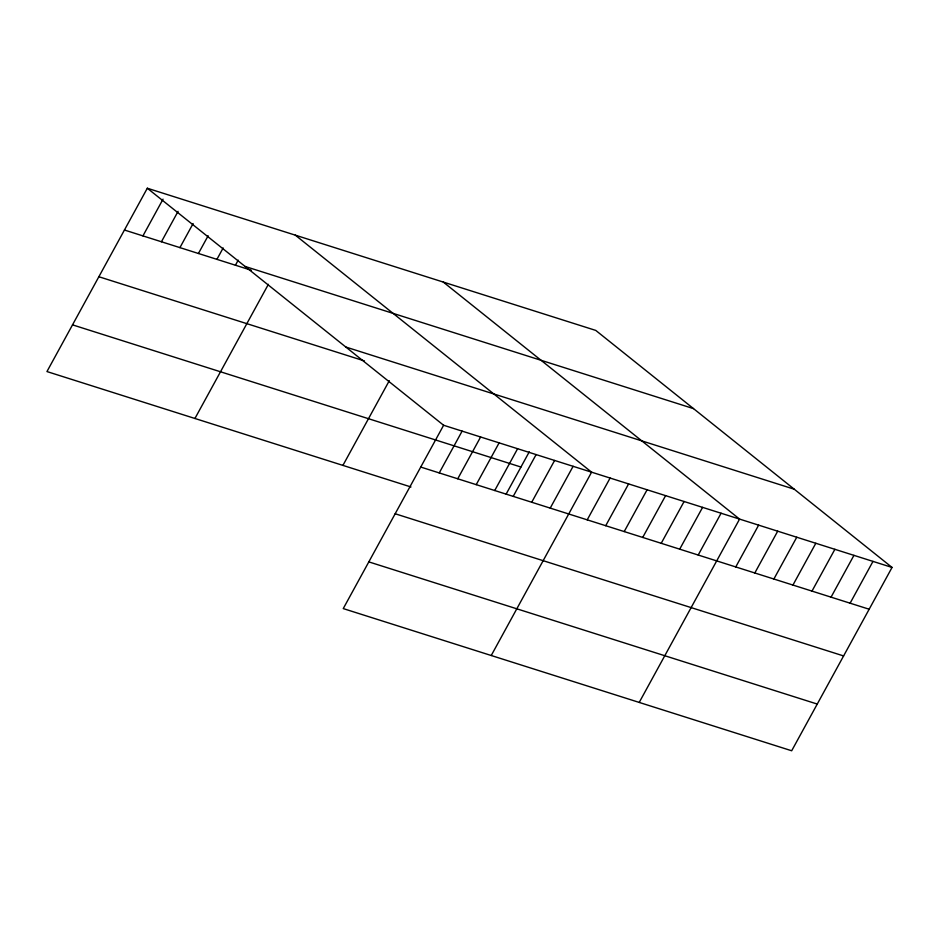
<?xml version="1.0" encoding="UTF-8"?>
<svg xmlns="http://www.w3.org/2000/svg" width="939" height="939" viewBox="0 0 939 939"><rect width="100%" height="100%" fill="white"/><g stroke="black" fill="none" stroke-linecap="round" stroke-linejoin="round"><path stroke-width="1.41" d="M892.05 567.438L443.619 425.261L343.251 608.589L791.683 750.766L892.05 567.438L595.749 330.411L147.317 188.234L46.95 371.562L410.977 486.977M142.939 235.889L163.046 199.162M161.426 241.757L178.07 211.357M179.924 247.626L193.105 223.552M198.422 253.483L208.141 235.759M216.921 259.352L223.165 247.955M235.419 265.221L238.201 260.15M194.936 418.477L268.378 284.317M342.911 465.404L389.286 380.706M439.241 472.927L462.117 431.118M457.739 478.784L480.615 436.987M476.226 484.653L499.114 442.856M494.724 490.522L517.612 448.713M506.144 494.078L529.267 451.835M513.222 496.379L536.11 454.582M531.72 502.248L554.609 460.45M550.219 508.116L573.107 466.307M491.238 655.504L591.605 472.176L295.304 235.149M587.215 519.842L610.104 478.045M605.714 525.711L628.602 483.914M624.212 531.568L647.1 489.771M642.71 537.437L665.598 495.639M661.209 543.305L684.097 501.508M679.707 549.162L702.595 507.365M698.205 555.031L721.082 513.234M639.213 702.431L739.58 519.103L443.278 282.064M735.753 566.945L758.642 525.136M754.815 572.978L777.703 531.181M773.877 579.023L796.765 537.225M792.939 585.067L815.815 543.27M811.989 591.112L834.877 549.315M831.05 597.157L853.938 555.36M850.112 603.19L872.988 561.393M245.102 266.453L693.522 408.629M124.441 230.032L251.276 270.244M345.845 347.043L794.265 489.219M98.865 276.735L364.438 360.94M72.526 324.859L520.945 467.035M420.742 467.059L869.162 609.235M395.166 513.762L843.598 655.938M368.827 561.886L817.247 704.062M147.317 188.234L443.619 425.261"/></g></svg>
